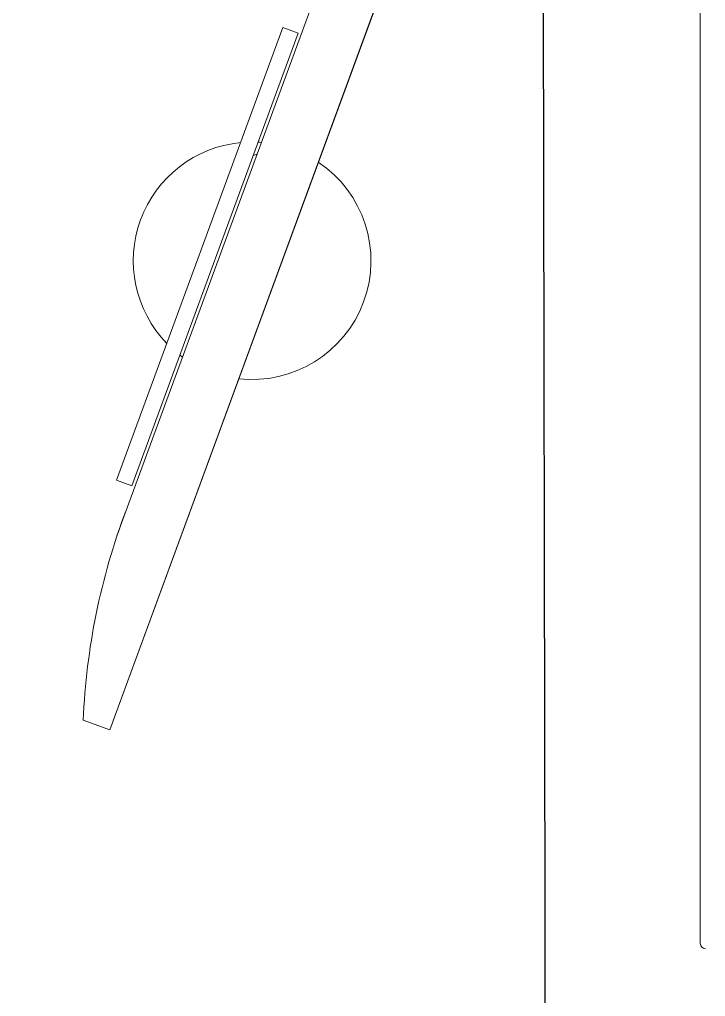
# Model space of a CAD drawing. Header units: metres. Extents: x -39 to 21688, y -24 to 9022.
# Drawn here: x 17.4493 to 17.7147, y 43.2622 to 43.6404 of the extents above; entities that cross this region are included whole.
import ezdxf

# ---------------------------------------------------------------- set-up
doc = ezdxf.new("R2010")
doc.units = ezdxf.units.M
doc.header["$MEASUREMENT"] = 0
doc.linetypes.add('CONTINUA', pattern=[0])
for name, color, linetype in [('AR-CALLES', 4, 'Continuous'), ('AR-MOBILIRIO', 1, 'Continuous'), ('AR-PUERTAS', 2, 'Continuous'), ('AR-VENTANAS', 2, 'Continuous')]:
    doc.layers.add(name, color=color, linetype=linetype)

# ---------------------------------------------------------------- blocks, each defined once
blk = doc.blocks.new('AR-MOB. RECEPCION')
at = {"layer": 'AR-MOBILIRIO', "extrusion": (-1.609047191300295e-07, -3.902600893999295e-07, 0.999999999999911)}
blk.add_line((-0.3013332810689917, 0.8334402890252477, 4.135418251696924e-07), (-0.3030891388750661, 1.908439122403479, 7.260939981799561e-07), dxfattribs=at)
at = {"layer": 'AR-MOBILIRIO', "linetype": 'CONTINUA', "lineweight": 5}
for p, q in [((-0.3391518230635029, 1.260002250688785, 9.639989726814593e-07), (-0.4697795865820353, 0.9043658149532803, 9.639989726814593e-07)), ((-0.2412781527580137, 0.8216105136928036, 9.639989726814593e-07), (-0.2412773679809561, 1.242973667748856, 9.639989726814593e-07)), ((-0.4670188482143658, 0.9794717687220782, 9.639989726814593e-07), (-0.3891829409224101, 1.191381426331873, 9.639989726814593e-07)), ((-0.4697795865820353, 0.9043658149532803, 9.639989726814593e-07), (-0.4799971291465681, 0.9081187901831527, 9.639989726814593e-07))]:
    blk.add_line(p, q, dxfattribs=at)
at = {"layer": 'AR-MOBILIRIO', "extrusion": (5.250011125823378e-07, -5.228362955654483e-07, 0.9999999999997257)}
blk.add_line((-0.300190617155522, 0.1334415919875482, 1.256470653930264e-07), (-0.3013334954905531, 0.8334406590113304, 4.922319968920046e-07), dxfattribs=at)
at = {"layer": 'AR-MOBILIRIO', "linetype": 'CONTINUA', "lineweight": 5, "elevation": 9.639989726814593e-07}
for points in [[(-0.3391518230635029, 1.260002250688785), (-0.4697795865820353, 0.9043658149532803), (-0.4697795865820353, 0.9043658149532803), (-0.3391518230635029, 1.260002250688785)], [(-0.3968884903918024, 1.174058120469681), (-0.4612443736170917, 0.9988480708409497), (-0.467159126910019, 1.001020601315076), (-0.4028032436847298, 1.176230650943808)]]:
    blk.add_lwpolyline(points, close=True, dxfattribs=at)
at = {"layer": 'AR-MOBILIRIO', "linetype": 'CONTINUA', "lineweight": 5}
for centre, radius, start, end in [((-0.4146832473877566, 1.085937008050905, 9.639989726814593e-07), 0.0459759412074519, 95.59003776876443, 224.0726847624243), ((-0.4146832473877566, 1.085937008050905, 9.639989726814593e-07), 0.0459759412074519, 85.50263882780388, 87.14060808155655), ((-0.4146832473877566, 1.085937008050905, 9.639989726814593e-07), 0.0459759412074519, 263.5264010224831, 56.1363215086505), ((-0.4146832473877566, 1.085937008050905, 9.639989726814593e-07), 0.0459759412074519, 232.522114449646, 234.1600837033704), ((-0.2224322468684932, 0.8977657017387628, 9.639989726814593e-07), 0.2577728748782143, 159.2585636651469, 177.6981756940318), ((-0.2392841749676791, 0.821610509978882, 9.639989726814593e-07), 0.0019939777902013, 179.9998932882473, 269.9998932882473)]:
    blk.add_arc(centre, radius, start, end, dxfattribs=at)
blk.add_open_spline([(-0.4127377575143782, 1.127253014488133, 9.639989726814593e-07), (-0.4132472747403426, 1.127081004121692, 9.639989726814593e-07), (-0.4137580459421315, 1.126908863521066, 9.639989726814593e-07), (-0.4142700182735553, 1.126736598176876, 9.639989726814593e-07)], degree=3, dxfattribs=at)

msp = doc.modelspace()

# ---------------------------------------------------------------- linework, layer by layer
at = {"layer": 'AR-PUERTAS'}
msp.add_circle((22.62406029715589, 27.62248899859571), 40.0806634617113, dxfattribs=at)
at = {"layer": 'AR-VENTANAS'}
msp.add_arc((18.3198314961903, 42.92263927880468), 1.420281758160738, 71.74675120862324, 282.1318381856637, dxfattribs=at)

# ---------------------------------------------------------------- block references
at = {"layer": 'AR-CALLES', "rotation": 359.9998818690886}
msp.add_blockref('AR-MOB. RECEPCION', (17.95398356874261, 42.46106229788347, -6.730394324962915e-07), dxfattribs=at)

doc.saveas('drawing.dxf')
